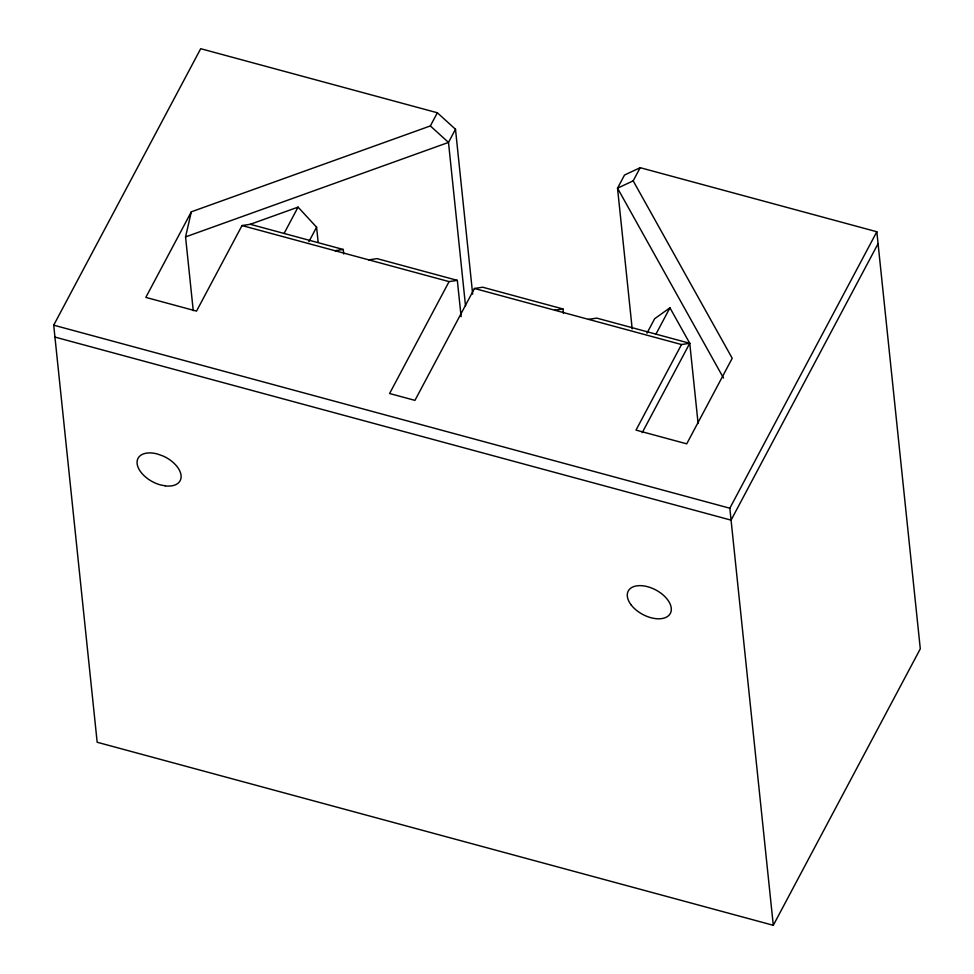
<?xml version="1.0" encoding="UTF-8"?>
<svg xmlns="http://www.w3.org/2000/svg" width="974" height="974" viewBox="0 0 974 974"><rect width="100%" height="100%" fill="white"/><g stroke="black" fill="none" stroke-linecap="round" stroke-linejoin="round"><path stroke-width="1.46" d="M193.242 310.645L185.559 236.901L191.318 211.821L430.35 125.938L437.35 112.765L200.705 48.7L53.704 325.17L97.169 742.249L773.295 925.3L920.296 648.83L876.831 231.751L640.186 167.686L624.529 175.028L617.528 188.189L632.187 328.847M191.318 211.821L145.82 297.387L196.529 311.12L242.027 225.554L250.269 224.3L298.068 207.121L316.587 227.198L318.169 242.282M284.079 233.456L298.068 207.121M308.892 241.674L316.587 227.198M437.35 112.765L455.491 129.262L448.49 142.423L465.511 305.775M461.116 316.66L457.33 280.366L449.087 281.608L389.588 393.508L414.948 400.375L474.448 288.474L482.69 287.22L562.984 308.965L563.447 313.506M723.499 378.034L617.528 188.189L633.185 180.847L640.186 167.686M646.955 333.205L654.662 318.717L669.942 307.808L689.75 343.286L698.102 423.447M655.952 334.131L669.942 307.808M642.219 432.687L689.75 343.286L681.508 344.54L636.01 430.106L686.719 443.84L732.217 358.262L633.185 180.847M773.295 925.3L729.83 508.221L876.831 231.751M878.073 243.67L731.072 520.14L54.946 337.077M185.559 236.901L448.49 142.423L430.35 125.938M334.995 250.72L343.238 249.466L343.712 254.007M368.805 259.875L377.048 258.621L457.33 280.366M554.742 310.207L562.984 308.965M588.539 319.362L596.782 318.121L689.75 343.286M250.269 224.3L343.238 249.466M242.027 225.554L449.087 281.608M474.448 288.474L681.508 344.54M53.704 325.17L729.83 508.221M455.491 129.262L472.67 294.124M165.154 485.795L160.698 484.991A23.839 13.88 28 0 1 137.115 463.551A23.839 13.88 28 0 1 157.471 454.006L163.218 456.076A23.839 13.88 28 0 1 181.067 475.446A23.839 13.88 28 0 1 166.335 486.002L165.154 485.795M631.067 604.805A23.839 13.88 28 0 0 669.126 615.118A23.839 13.88 28 0 0 647.673 586.725A23.839 13.88 28 0 0 631.067 604.805"/></g></svg>
